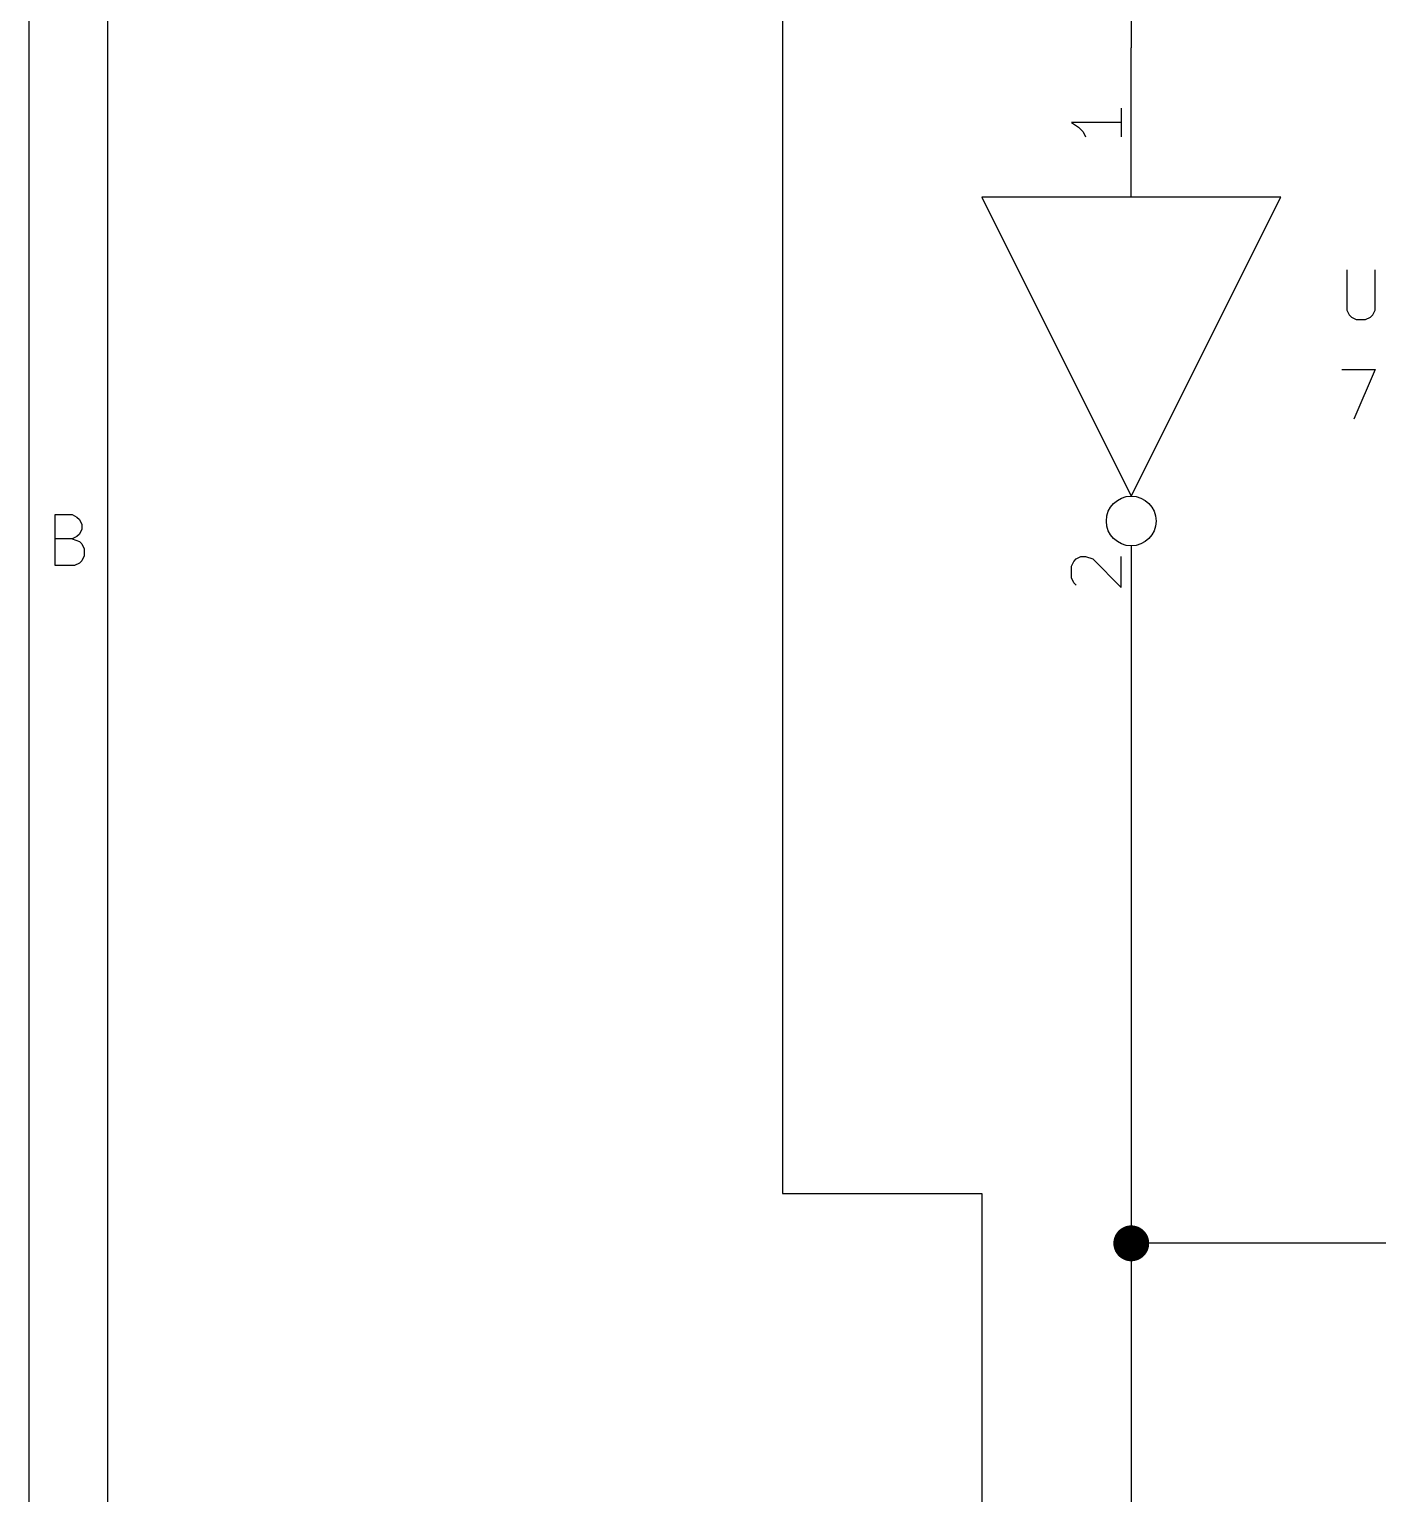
# Model space of a CAD drawing. Extents: x 0.4 to 16.1, y -11.3 to -0.4.
# Drawn here: x 0.394 to 1.747, y -4.301 to -2.831 of the extents above; entities that cross this region are included whole.
import ezdxf

# ---------------------------------------------------------------- set-up
doc = ezdxf.new("R2010")
doc.units = 0
doc.header["$MEASUREMENT"] = 0
for name, color, linetype in [('CYAN2', 4, 'CONTINUOUS'), ('GREEN3', 91, 'CONTINUOUS'), ('LYELLOW', 51, 'CONTINUOUS'), ('RED2', 1, 'CONTINUOUS'), ('RED3', 11, 'CONTINUOUS')]:
    doc.layers.add(name, color=color, linetype=linetype)

msp = doc.modelspace()

# ---------------------------------------------------------------- linework, layer by layer
at = {"layer": 'CYAN2', "linetype": 'CONTINUOUS'}
for p, q in [((1.7163, -3.0728), (1.7163, -3.1133)), ((1.7163, -3.0728), (1.7163, -3.1133)), ((1.7449, -3.1133), (1.7449, -3.0728)), ((1.7449, -3.1133), (1.7449, -3.0728)), ((1.7163, -3.1133), (1.7187, -3.118)), ((1.7163, -3.1133), (1.7187, -3.118)), ((1.7425, -3.118), (1.7449, -3.1133)), ((1.7425, -3.118), (1.7449, -3.1133)), ((1.7187, -3.118), (1.721, -3.1204)), ((1.7187, -3.118), (1.721, -3.1204)), ((1.721, -3.1204), (1.7258, -3.1228)), ((1.721, -3.1204), (1.7258, -3.1228)), ((1.7258, -3.1228), (1.7353, -3.1228)), ((1.7258, -3.1228), (1.7353, -3.1228)), ((1.7353, -3.1228), (1.7401, -3.1204)), ((1.7353, -3.1228), (1.7401, -3.1204)), ((1.7401, -3.1204), (1.7425, -3.118)), ((1.7401, -3.1204), (1.7425, -3.118)), ((1.7115, -3.1728), (1.7449, -3.1728)), ((1.7115, -3.1728), (1.7449, -3.1728)), ((1.7449, -3.1728), (1.7234, -3.2228)), ((1.7449, -3.1728), (1.7234, -3.2228))]:
    msp.add_line(p, q, dxfattribs=at)
at = {"layer": 'GREEN3', "linetype": 'CONTINUOUS'}
for p, q in [((1.5, -2.65), (1.5, -2.85)), ((1.15, -2.75), (1.15, -4)), ((1.5, -3.45), (1.5, -4.05)), ((1.15, -4), (1.35, -4)), ((1.35, -4), (1.35, -5.55)), ((5.05, -4.05), (1.5, -4.05)), ((1.5, -4.05), (1.5, -4.8))]:
    msp.add_line(p, q, dxfattribs=at)
at = {"layer": 'GREEN3', "const_width": 0.018}
msp.add_lwpolyline([(1.491, -4.05, 1), (1.509, -4.05, 1)], format="xyb", close=True, dxfattribs=at)
at = {"layer": 'LYELLOW', "linetype": 'CONTINUOUS'}
for p, q in [((1.65, -3), (1.35, -3)), ((1.35, -3), (1.5, -3.3)), ((1.5, -3.3), (1.65, -3))]:
    msp.add_line(p, q, dxfattribs=at)
at = {"layer": 'RED2', "linetype": 'CONTINUOUS'}
for p, q in [((0.3937, -11.2993), (0.3937, -0.3937)), ((0.4724, -11.2206), (0.4724, -0.4724)), ((1.5, -3), (1.5, -2.85)), ((1.5, -3), (1.5, -2.85)), ((1.65, -3), (1.35, -3)), ((1.35, -3), (1.5, -3.3)), ((1.5, -3.3), (1.65, -3)), ((0.4197, -3.3698), (0.4197, -3.3186)), ((0.4197, -3.3186), (0.4367, -3.3186)), ((0.4367, -3.3186), (0.4416, -3.3211)), ((0.4416, -3.3211), (0.444, -3.3235)), ((0.444, -3.3235), (0.4465, -3.3284)), ((0.4465, -3.3333), (0.444, -3.3381)), ((0.4465, -3.3284), (0.4465, -3.3333)), ((0.4367, -3.343), (0.4197, -3.343)), ((0.4416, -3.3406), (0.4367, -3.343)), ((0.4367, -3.343), (0.444, -3.3455)), ((0.444, -3.3381), (0.4416, -3.3406)), ((0.444, -3.3455), (0.4465, -3.3479)), ((0.4465, -3.3479), (0.4489, -3.3528)), ((1.5, -3.35), (1.5, -3.45)), ((1.5, -3.35), (1.5, -3.45)), ((0.4465, -3.365), (0.444, -3.3674)), ((0.4489, -3.3601), (0.4465, -3.365)), ((0.4489, -3.3528), (0.4489, -3.3601)), ((0.4392, -3.3698), (0.4197, -3.3698)), ((0.444, -3.3674), (0.4392, -3.3698))]:
    msp.add_line(p, q, dxfattribs=at)
at = {"layer": 'RED2'}
msp.add_circle((1.5, -3.325), 0.025, dxfattribs=at)
msp.add_circle((1.5, -3.325), 0.025, dxfattribs=at)
at = {"layer": 'RED3', "linetype": 'CONTINUOUS'}
for p, q in [((1.4899, -2.9107), (1.4899, -2.9393)), ((1.4899, -2.9107), (1.4899, -2.9393)), ((1.4899, -2.925), (1.4399, -2.925)), ((1.4399, -2.925), (1.447, -2.9298)), ((1.4899, -2.925), (1.4399, -2.925)), ((1.4399, -2.925), (1.447, -2.9298)), ((1.447, -2.9298), (1.4518, -2.9345)), ((1.447, -2.9298), (1.4518, -2.9345)), ((1.4518, -2.9345), (1.4542, -2.9393)), ((1.4518, -2.9345), (1.4542, -2.9393)), ((1.4399, -3.3702), (1.4423, -3.3655)), ((1.4399, -3.3702), (1.4423, -3.3655)), ((1.4423, -3.3655), (1.4446, -3.3631)), ((1.4423, -3.3655), (1.4446, -3.3631)), ((1.4446, -3.3631), (1.4494, -3.3607)), ((1.4446, -3.3631), (1.4494, -3.3607)), ((1.4494, -3.3607), (1.4542, -3.3607)), ((1.4494, -3.3607), (1.4542, -3.3607)), ((1.4542, -3.3607), (1.4613, -3.3631)), ((1.4542, -3.3607), (1.4613, -3.3631)), ((1.4613, -3.3631), (1.4899, -3.3917)), ((1.4613, -3.3631), (1.4899, -3.3917)), ((1.4899, -3.3917), (1.4899, -3.3607)), ((1.4899, -3.3917), (1.4899, -3.3607)), ((1.4399, -3.3821), (1.4399, -3.3702)), ((1.4399, -3.3821), (1.4399, -3.3702)), ((1.4423, -3.3869), (1.4399, -3.3821)), ((1.4423, -3.3869), (1.4399, -3.3821)), ((1.4446, -3.3893), (1.4423, -3.3869)), ((1.4446, -3.3893), (1.4423, -3.3869))]:
    msp.add_line(p, q, dxfattribs=at)

doc.saveas('drawing.dxf')
